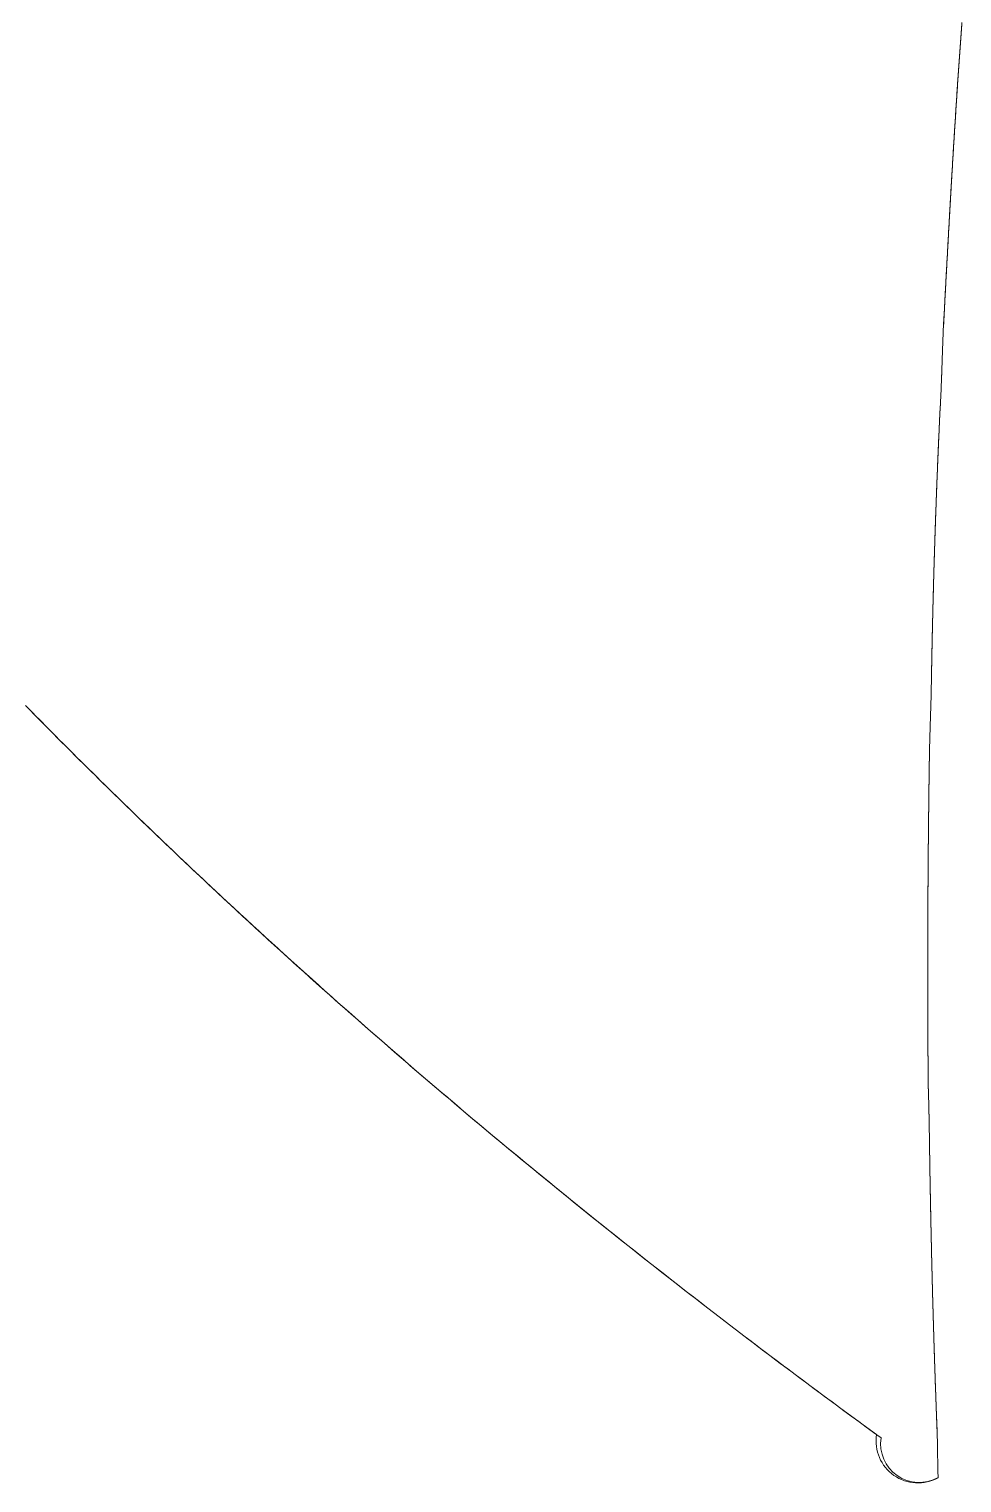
# Model space of a CAD drawing. Header units: millimetres. Extents: x 8533 to 164433, y 5768 to 115327.
# Drawn here: x 56922.01 to 56944.03, y 107684.44 to 107718.75 of the extents above; entities that cross this region are included whole.
import ezdxf

# ---------------------------------------------------------------- set-up
doc = ezdxf.new("R2010")
doc.units = ezdxf.units.MM
doc.header["$LTSCALE"] = 250
doc.layers.add('06_G-ENP_심볼', color=3, linetype='Continuous')
doc.layers.add('G-ENP', color=1, linetype='Continuous')

# ---------------------------------------------------------------- blocks, each defined once
blk = doc.blocks.new('zw$82BC')
at = {"layer": 'G-ENP', "color": 8, "lineweight": 0}
for centre, radius, start, end in [((17.65593342210089, 91.30191159815422), 2.226699173720571, 175.7188581198967, 175.8612709340537), ((17.65081642693686, 91.30228849848572), 2.221568318060702, 175.7133412096612, 175.8560848911125), ((17.80173035862795, 91.29136173764789), 2.372877305660259, 175.8612722932245, 175.9948637238347), ((17.7959065394718, 91.29177658239217), 2.367038731325136, 175.8560862500027, 175.9900089949408), ((17.96842689523091, 91.27969022044851), 2.53998194242763, 175.9948650026708, 176.1196233643884), ((17.96174005075535, 91.28015137125323), 2.533279216763197, 175.9900102752261, 176.1151003769122), ((18.16083332907739, 91.2666395260431), 2.73283047472688, 176.1196245751179, 176.2355387902044), ((18.15307748951814, 91.26715801177471), 2.725057325166773, 176.1151015893138, 176.2313479508217), ((18.37626044360202, 91.25245691926307), 2.948723936699642, 176.2313491088454, 176.3387411716503), ((18.38536247535718, 91.25186625355332), 2.957845112271173, 176.23553994708, 176.3425994761816), ((18.65075807193274, 91.23490209031672), 3.223782333276451, 176.3426005851958, 176.4407953398508), ((18.63992769009219, 91.23558540489927), 3.212930418203522, 176.3387422814566, 176.437269939257), ((18.96925926279057, 91.21509142453135), 3.542899037722783, 176.4407964081741, 176.5301166690711), ((18.95615837198154, 91.21589643139998), 3.52977343902877, 176.4372710100435, 176.5269245323026), ((19.35854038361335, 91.19148742108933), 3.932895114635741, 176.530117704664, 176.6105540517977), ((19.34237370932586, 91.19245672522919), 3.916699409500302, 176.5269255706243, 176.6076955274551), ((19.84510386956011, 91.16267024346593), 4.420311215706404, 176.6105550621699, 176.6820983160339), ((19.82465611199576, 91.1638689535427), 4.399828353587759, 176.6076965418557, 176.6795737438139), ((20.47057859824106, 91.1264096065459), 5.046836131418654, 176.682099309812, 176.7447404684749), ((20.443894235391, 91.12794249499643), 5.020107777629702, 176.679574738075, 176.7425501891239), ((21.30430480124268, 91.07899052257386), 5.881909751584158, 176.7447414482863, 176.7984716487127), ((21.26803022495109, 91.08103725864004), 5.845577480578132, 176.7425511687297, 176.7966159845338), ((22.47100051329927, 91.01373100679552), 7.05042919469618, 176.7984726213841, 176.8432830676146), ((22.41885739723848, 91.016627966859), 6.998205667524259, 176.7966169588778, 176.8417623532304), ((24.2198191796668, 90.91728220091773), 8.80190545773567, 176.8432840395494, 176.8791659974624), ((24.13856579722598, 90.92173883482872), 8.720529948362485, 176.8417633238421, 176.8779805583559), ((27.13113635911505, 90.75854935217018), 11.71754669708971, 176.8791669662633, 176.9061117067013), ((26.98734099365812, 90.76635682917771), 11.57353953255374, 176.8779815268315, 176.9052618704717), ((32.94089974473259, 90.44452565079342), 17.53579054569987, 176.9061126798278, 176.9241114552893), ((32.62028526791029, 90.46180659246266), 17.21471069141025, 176.9052628443649, 176.9235975495076), ((50.26707665258199, 89.51348654380342), 34.88696457113218, 176.9241124337271, 176.9331564722023), ((49.01867787986659, 89.58047538802322), 33.63676978726595, 176.9235985291111, 176.9329788277726), ((15.748209136467, 91.3614506080097), 0.3186706077763745, 176.6679229429084, 177.3759356910685), ((15.76321415860998, 91.36072786895966), 0.333693228998128, 176.658301185843, 177.3611698460502), ((16.35908667705668, 91.33890880407267), 0.9299569574690617, 177.8788186788357, 177.9622111027436), ((16.34948588881811, 91.3392576677823), 0.9203498338491694, 177.8752346827232, 177.9595020261403), ((16.15742706141391, 91.34637783258484), 0.7281590710378957, 177.7721540608778, 177.8788072415463), ((16.15157089223813, 91.34660039931839), 0.7222986748582224, 177.7676990146437, 177.8752232382801), ((16.02848182116499, 91.3513940478233), 0.5991162975163414, 177.6423326791559, 177.7721423351327), ((16.02454159583608, 91.3515519718199), 0.59517290951299, 177.637010533564, 177.7676872860968), ((21.36423811086947, 91.168137595426), 5.938021374478753, 178.0588410797301, 178.0718473537294), ((20.98600374012791, 91.18091555921802), 5.559571225961237, 178.0578931416474, 178.0717854848382), ((17.54334091389798, 91.29763727105149), 2.114930274882673, 178.0222630895849, 178.0588302480849), ((17.49364280176958, 91.29933814764433), 2.065203066591054, 178.0204327264428, 178.0578822981437), ((16.71898809764055, 91.32610335737496), 1.290086117637055, 177.9622223074762, 178.0222520786213), ((16.70045400629989, 91.32675345894052), 1.271540629183301, 177.9595132347782, 178.0204217075034), ((14.10974938784939, 91.41070860624524), 1.320521125377753, 357.9685721158651, 358.0268231353621), ((14.08904922375588, 91.41143191160546), 1.341233921611203, 357.9711899230053, 358.0285442102053), ((13.19203069228662, 91.44232630426285), 2.238784313692121, 358.0268128078536, 358.0612171362641), ((13.13227676971236, 91.4443663290042), 2.298573048914442, 358.028533872417, 358.0620449795533), ((8.192641087101393, 91.61156229804709), 7.241037530596082, 358.0612066275303, 358.0718580238313), ((7.532667733520512, 91.63383951383474), 7.901386756862603, 358.0620344583042, 358.0717961698591), ((14.93449772199837, 91.38019143612854), 0.495206975151414, 357.4953346808213, 357.6498688258655), ((14.93154433775324, 91.38031648544842), 0.4981630046799593, 357.5015726240132, 357.6551969903384), ((14.84188659859747, 91.38399234101968), 0.587896063266356, 357.6498596851169, 357.7801937694819), ((14.83774317179525, 91.3841574936639), 0.5920427792812659, 357.6551878232076, 357.7846152126211), ((14.70758670715396, 91.38919823729725), 0.7222968154880172, 357.7801842248718, 357.8864024367127), ((14.70135938893118, 91.38943362720431), 0.7285285800571137, 357.784605660385, 357.8899203908531), ((14.49535176744492, 91.39703113656202), 0.9346762493892584, 357.8863925693341, 357.9685822378095), ((14.48496231428329, 91.3974068311772), 0.9450724922267032, 357.8899105189246, 357.9712000481188), ((15.09451078739893, 91.37275869769331), 0.3350208024058827, 356.8857773627383, 357.1133736631439), ((15.09314130101218, 91.37283037778133), 0.3363921625114764, 356.8947615345559, 357.1214398820744), ((15.05384280277009, 91.3748093803639), 0.3757404570358408, 357.1133663246539, 357.3165368485788), ((15.05212715978372, 91.37489272670234), 0.3774581224269099, 357.1214325141989, 357.3236875617549), ((15.00220386465101, 91.37722973397382), 0.4274360858807191, 357.3165287870061, 357.4953433334838), ((14.99999340139568, 91.37732975200726), 0.429648809872086, 357.3236794849949, 357.5015812990174), ((15.64918256213021, 91.34063618985226), 0.2205807247825465, 176.7267292763484, 177.413382367889), ((15.64322053632073, 91.3409575119029), 0.2146100115070546, 176.7081772223731, 177.3807166553059), ((15.12735286661798, 91.3709718236297), 0.3021301489258404, 356.6336988205365, 356.8857838313344), ((15.12623495798023, 91.37103502026861), 0.3032498415289271, 356.6436032305596, 356.8947680482211), ((17.81430507812202, 91.23886249104908), 2.388093573064664, 177.3184026873382, 177.4298135078711), ((17.81317226397466, 91.23891448625267), 2.386959566455932, 177.3141937352804, 177.4256572385899), ((17.84462983952194, 91.23750118348119), 2.418448874286309, 177.4298116220666, 177.5398277154897), ((17.84348665152477, 91.23755144087806), 2.417304582277739, 177.4256553516585, 177.5357234857034), ((17.87523411931552, 91.23618620662444), 2.449081391417724, 177.5398258725761, 177.6484641093322), ((17.87408031926147, 91.23623472444262), 2.447926571888949, 177.5357216425614, 177.6444112954379), ((17.90612241513215, 91.23491769756072), 2.479995723590627, 177.648462308983, 177.7557391826883), ((17.90495785069756, 91.2349644694844), 2.478830220463751, 177.644409491365, 177.7517371697076), ((17.93729961897414, 91.23369579235805), 2.511196862860249, 177.7557374207431, 177.8616690493183), ((17.93612423225461, 91.23374080819991), 2.510020614598748, 177.7517354083878, 177.8577172385301), ((17.96877105814055, 91.23252062744024), 2.54269023511189, 177.8616673296702, 177.966269455855), ((17.96758440316712, 91.23256389108957), 2.541502791901539, 177.8577155175344, 177.9623672663305), ((18.00054200467532, 91.23139235891028), 2.574481209201882, 177.9662677746424, 178.0695557873918), ((17.99934412174902, 91.23143385551765), 2.573282607898285, 177.9623655846268, 178.0657026441445), ((18.03261842230167, 91.23031113688768), 2.606575844404544, 178.0695541454868, 178.1715430707582), ((18.03140900258047, 91.2303508636312), 2.605365772551431, 178.0657010037519, 178.1677384167837), ((18.06500660301897, 91.22927712112516), 2.638980526763254, 178.1715414672157, 178.272245974951), ((18.06378525412602, 91.22931507665032), 2.637758588403074, 178.167736813831, 178.2684892693719), ((18.09771281349994, 91.2282904933528), 2.671701615351219, 178.2722444088125, 178.3716788335325), ((18.0964794270957, 91.22832666640414), 2.670467698769817, 178.2684877032565, 178.3679695431275), ((18.13074427757557, 91.22735142835688), 2.704746425262068, 178.3716773021299, 178.4698556265679), ((18.12949867033855, 91.22738580951795), 2.703500343774496, 178.3679680127277, 178.466193229349), ((18.16410855546265, 91.22646011677381), 2.73812260651852, 178.4698541336075, 178.5667899975706), ((18.16285015931324, 91.22649270624095), 2.736863788595008, 178.4661917370685, 178.5631739930371), ((18.19781303915427, 91.2256167785913), 2.771837639370283, 178.5667885413208, 178.6624952682227), ((18.19654189638369, 91.2256475594105), 2.77056612412201, 178.5631725381546, 178.6589251570632), ((18.23186638122623, 91.224821628038), 2.80590026361839, 178.662493846778, 178.7569844200929), ((18.23058179643836, 91.22485060054277), 2.804615352294948, 178.6589237356267, 178.7534597261081), ((18.26627744432831, 91.22407490395926), 2.840319427766623, 178.7569830336893, 178.8502701120499), ((18.2649792377908, 91.22410205488296), 2.83902093748392, 178.7534583369919, 178.8467903641301), ((18.30105537105671, 91.22337686874647), 2.875104358996727, 178.8502687620843, 178.9423646916775), ((18.29974341491778, 91.22340218343044), 2.873792158793442, 178.8467890136236, 178.938929427996), ((18.33621030408644, 91.22272779552475), 2.910265283506211, 178.9423633744546, 179.0332801787438), ((18.33488396122068, 91.22275126830084), 2.908938733092674, 178.9389281126248, 179.0298889577306), ((14.9925412719037, 91.27781918911484), 0.4338593429900364, 358.7942888747667, 359.2088735615034), ((14.9645129435669, 91.27836408208509), 0.4618930596895651, 358.8048236255431, 359.2107863866017), ((16.40575259430121, 92.48966017255765), 1.748914724146577, 224.4318867335112, 225.7284259471952), ((14.57427429617083, 91.29098284049957), 0.8523243589758582, 358.2150771645179, 358.2866474509214), ((14.58281364012602, 91.29072226929168), 0.8437810409455909, 358.2174152523089, 358.2897090814527), ((14.75530198449543, 91.28556783905753), 0.671215700483825, 358.2866474387923, 358.3774955959948), ((14.76061115011647, 91.28541339945559), 0.6659042896323066, 358.2897091111589, 358.3812807887315), ((14.87288201889534, 91.2822373010377), 0.5535885056139166, 358.3774967468959, 358.4876176770147), ((14.87649717299873, 91.28213850709648), 0.5499720024150263, 358.3812819774386, 358.4921260703724), ((14.9553408286928, 91.28006018898708), 0.4711009603110382, 358.4876200405641, 358.6169980855327), ((14.95795820705105, 91.2799941527133), 0.4684827495985275, 358.4921284610069, 358.622228865993), ((16.40771701927197, 92.49163166144263), 1.75169778076621, 224.4811817303267, 225.7764041793138), ((26.76589291374826, 90.88821757252305), 11.34594447478481, 178.1159417603385, 178.1213307192753), ((28.51374624946938, 90.83080133955997), 13.09474060499793, 178.1161128674184, 178.1207820027487), ((11.00364102605745, 91.40671524651412), 4.424833071327121, 358.1159373531856, 358.1297457072446), ((11.22328369996514, 91.3995176038128), 4.205072497028177, 358.1161084933513, 358.1306381218988), ((13.57901463394326, 91.32261989321762), 1.848086819046667, 358.1297423748993, 358.1627828306228), ((13.618576212539, 91.32133990798621), 1.808504539945188, 358.1306348200509, 358.1643976899828), ((14.25980275447155, 91.30078265052163), 1.166948558323539, 358.1627805769861, 358.2150783073447), ((14.27573215051667, 91.30027924189756), 1.151011210339908, 358.1643954758845, 358.2174163568467), ((16.17728125212706, 91.23404117670282), 0.7516861395253074, 178.2522182120179, 178.3338574407001), ((16.18384503841033, 91.23384539326491), 0.7582528445062724, 178.2495224037932, 178.3304513238017), ((16.40357801659935, 91.22713580716174), 0.9780882369959888, 178.1895330265929, 178.2522095854572), ((16.41479375849185, 91.22678719641061), 0.9893093948355801, 178.1875504789776, 178.2495138146315), ((16.82865255804377, 91.21369938533235), 1.403375085153533, 178.1458845569391, 178.1895254729714), ((16.85199294205655, 91.21295237970031), 1.426727419456201, 178.1446178124766, 178.1875429529323), ((17.91804165594296, 91.17843370352), 2.493334843555222, 178.1213361725546, 178.1458780538333), ((17.99306156001627, 91.1759884819246), 2.568394586642502, 178.120787428994, 178.1446113470154), ((15.8196631161406, 91.24368290657179), 0.3939371821455648, 178.6917216730938, 178.8482867667023), ((15.82139777195302, 91.24364557259122), 0.3956722391334851, 178.6862056245074, 178.842075763955), ((15.87204873834447, 91.24248643566631), 0.4463364660749425, 178.5537162534089, 178.6917085796644), ((15.87429897609572, 91.2424322312009), 0.4485873560384643, 178.548899593889, 178.6861925807496), ((15.94125806675028, 91.24073894658522), 0.5155678524285663, 178.4343972816498, 178.5537043148292), ((15.94429014129754, 91.2406591146505), 0.5186009772032296, 178.4302840533498, 178.5488877087245), ((16.0368431648367, 91.23812632566552), 0.6111886491427965, 178.3338671580781, 178.4343864762381), ((16.04114384749995, 91.23800486185519), 0.6154910461630051, 178.3304609983891, 178.4302732906929), ((20.05599629486109, 91.18045713960322), 4.630741517373246, 179.1699206229842, 179.2374019807578), ((20.05897579716232, 91.18041565986925), 4.633721308222772, 179.1674096264342, 179.2348489405823), ((16.60169513783588, 91.23137344577452), 1.17606555771191, 179.0670222555744, 179.2122137218094), ((16.50427229143766, 91.2328872346223), 1.078630951968982, 179.0610079385992, 179.2105889982707), ((15.77866696098796, 91.24450717693145), 0.3529327414236484, 178.848301038637, 179.0233158021497), ((15.7800435945049, 91.24448152539719), 0.3543096133766083, 178.8420899945665, 179.0164146293048), ((19.97772358320181, 91.18149895074498), 4.552461872758942, 179.2374013748936, 179.3060058087732), ((19.98062325192213, 91.18146202560166), 4.555361776404006, 179.2348483354409, 179.3034105157327), ((16.45798748850332, 92.54323019065072), 1.823736051065953, 225.7282017707118, 226.9906054663771), ((16.45994295514079, 92.54528230560953), 1.82657060593035, 225.7761803351524, 227.0373405861351), ((19.90153828069295, 91.18242174079262), 4.476270981834594, 179.3060051904238, 179.3757382319727), ((19.90436092323013, 91.18238920344311), 4.479093811725059, 179.3034098958733, 179.373100478953), ((19.82735056877955, 91.183230030615), 4.402078866812991, 179.3757375983457, 179.4466049131983), ((19.83010005983182, 91.18320170949175), 4.404828503547318, 179.3730998455661, 179.4439244827162), ((19.7577567489728, 91.18390379960812), 4.332481785884509, 179.443923834935, 179.5158882968574), ((19.75507771117948, 91.1839280555422), 4.329802638463147, 179.4466042652251, 179.5186116229709), ((19.68463988872095, 91.18451982571895), 4.259362330225328, 179.5186109624849, 179.5917642666752), ((19.68725148228425, 91.18449948793909), 4.261974002800607, 179.5158876376213, 179.588997821221), ((19.61596277343183, 91.18500911299617), 4.190683472004946, 179.5917635911436, 179.6660688627863), ((19.61850943538748, 91.18499255719308), 4.193230187596322, 179.5889971467214, 179.6632590720862), ((16.50991614682955, 92.59888809697378), 1.89985692890481, 226.990390306054, 228.2205723501419), ((16.51185742766371, 92.60101608604583), 1.902737309221242, 227.0371257692657, 228.2661345902901), ((19.54897568933281, 91.1853994817618), 4.123695250474043, 179.6660681731927, 179.7415315594363), ((19.55146033029469, 91.18538657564773), 4.126179924775914, 179.6632583830031, 179.7386781866782), ((19.48603727228023, 91.18568491776892), 4.060756186515456, 179.7386774857564, 179.8152614294995), ((19.48361263057048, 91.18569429501576), 4.058331526852998, 179.741530857855, 179.8181586175189), ((19.419809590475, 91.18589673957547), 3.99452816558387, 179.8181579032652, 179.8959564369734), ((19.42217676135859, 91.18589077373377), 3.996895343803659, 179.8152607133461, 179.8930151890128), ((19.35750746205419, 91.18600982414762), 3.932225934533334, 179.8959557061314, 179.974931528206), ((19.35981945324421, 91.18600715957785), 3.934537927076159, 179.8930144583284, 179.9719459733741), ((19.29890850631132, 91.18603693342982), 3.873626972866421, 179.9719452295224, 180.0520604197535), ((19.29664971485035, 91.18603640078385), 3.871368181526448, 179.9749307838377, 180.0550905330964), ((16.56140246342939, 92.6565033705694), 1.977125036814852, 228.2203664164897, 229.4201575693432), ((16.56332458232289, 92.65870218511111), 1.980045484633562, 228.2659290052643, 229.464614022888), ((19.23939020208009, 91.18598280319475), 3.814108644020224, 180.0520596632817, 180.1333652900465), ((19.23718272867309, 91.18597917218915), 3.811901167811977, 180.0550897754787, 180.1364402163192), ((19.18121355322894, 91.18584733675982), 3.755931837450065, 180.1333645191817, 180.2158674705079), ((19.17905543107697, 91.1858407010796), 3.75377370528295, 180.1364394453353, 180.2189874727797), ((19.12433022105706, 91.1856329715589), 3.699048101361403, 180.2158666859461, 180.2995739757271), ((19.12221975757633, 91.18562342045107), 3.696937616455966, 180.2189866878437, 180.3027393189145), ((19.06869426070109, 91.18534202269501), 3.643411380250473, 180.2995731786174, 180.3844919477847), ((19.06662967528213, 91.18532964017407), 3.641346757888042, 180.3027385198522, 180.3877029025898), ((19.0142618117335, 91.18497668911215), 3.588977705294318, 180.3844911342236, 180.4706286558751), ((19.01224166011134, 91.18496155657635), 3.586957497185694, 180.3877020875809, 180.4738854963346), ((16.61231732094048, 92.71593822326975), 2.05538629404357, 229.4199609259404, 230.5911084500245), ((16.61421557387821, 92.71820256601012), 2.058341003667248, 229.4644177276062, 230.6345230777191), ((15.57111320070449, 91.15543242484074), 0.1457080349194075, 179.9745731804759, 181.4091527381733), ((15.56562967852535, 91.15531181180808), 0.1402228305575286, 180.0070068137406, 181.4333341304717), ((14.89383359748884, 91.13417105449906), 0.5319094838542724, 1.775532770474069, 1.904589411820899), ((14.89248289845416, 91.13412771816866), 0.5332608776350255, 1.770851701742696, 1.899594668217933), ((14.85583035715452, 91.13299284078454), 0.5699309838699327, 1.654779857584071, 1.775548671752337), ((14.85431733968802, 91.13294759387509), 0.5714446774624523, 1.650407076860215, 1.770867562612196), ((14.81309410004179, 91.1317580596214), 0.6126850755631023, 1.542176452454558, 1.654794511876277), ((14.8113854541191, 91.13171044045532), 0.6143943846449041, 1.538107026740485, 1.650421684242391), ((14.76461774847822, 91.13045279708416), 0.6611789965344553, 1.437596520217653, 1.542189889856587), ((14.76267025287912, 91.13040221000063), 0.6631271487646309, 1.433825937393269, 1.538120421719982), ((14.70908348452635, 91.1290589524977), 0.7167307496605624, 1.340924717647318, 1.43760878006039), ((14.70684004630216, 91.12900461502022), 0.7189748455670817, 1.337448852629321, 1.433838146486576), ((14.64473279837138, 91.1275524914152), 0.7810990666619758, 1.252056114418803, 1.340935825340203), ((14.64211686795552, 91.12749336332519), 0.7837156649698602, 1.248871202436585, 1.337459921545777), ((14.56916700187539, 91.12590077740424), 0.8566829125500137, 1.170895873865222, 1.252066105451738), ((14.56607163263023, 91.1258353999063), 0.8597789718817649, 1.167998591545254, 1.248881154699531), ((14.47902479967372, 91.12405822864673), 0.9468439440640309, 1.097359113902133, 1.170904784848265), ((14.47529947400837, 91.12398456789384), 0.950569997649686, 1.094746439256614, 1.168007448300189), ((14.36944799945839, 91.12195915460995), 1.056440847566032, 1.031370644925238, 1.097366948120149), ((14.36487083898579, 91.12187421461192), 1.061018795850031, 1.029039936484221, 1.094754230101175), ((14.23314551481054, 91.11950519294521), 1.192765420732474, 0.9728647642439339, 1.031377417307546), ((14.22737593414293, 91.11940438101368), 1.198535881827524, 0.9708137551201228, 1.029046675373876), ((14.05864931318315, 91.11654187924461), 1.367286782205668, 0.9217851837451613, 0.9728705016880745), ((14.05113844487444, 91.11641780862726), 1.3747986749469, 0.9200119303749056, 0.9708194561509096), ((13.82682934183067, 91.11281186294383), 1.599136759862462, 0.8780848191809876, 0.9217898972180134), ((13.81662999637099, 91.11265179567823), 1.609337361037299, 0.8765877428015287, 0.920016610325084), ((13.50320800981241, 91.10785170063139), 1.922796101991549, 0.8417257582385864, 0.8780885309760624), ((13.48853841122049, 91.10763169415247), 1.937467350014091, 0.8405036061798401, 0.8765914205776785), ((13.01871427283255, 91.10073343252174), 2.407342127580025, 0.8126791419425731, 0.8417284668527676), ((12.99578161815215, 91.10040253919738), 2.430277169109017, 0.8117310053312656, 0.8405062786302486), ((12.21177743240516, 91.08928703667772), 3.214360147463499, 0.7909250993256978, 0.8126808380335465), ((12.17087688757205, 91.08871492448753), 3.25526469317892, 0.7902504107220033, 0.8117326781586511), ((10.59555677822398, 91.06697485109424), 4.830734805959356, 0.776452735280357, 0.790925799147784), ((10.5026691501712, 91.0657046997934), 4.92363111742886, 0.7760512617751398, 0.7902510829441174), ((5.709982010171089, 91.00076321393419), 9.716758219240294, 0.7692601431261729, 0.7764524510225468), ((5.326323781753345, 90.99558868381735), 10.10045134116051, 0.7691319905556993, 0.7760509413039426), ((16.22708585602614, 91.14248635258394), 0.8013006280488468, 180.8057758978721, 180.9953263744388), ((16.25427597795631, 91.14289027586068), 0.828493773018744, 180.8104285391611, 181.0023133651548), ((16.66253910323816, 92.77704888312894), 2.1344858523144, 230.5909210437056, 231.7350893276098), ((16.66440907913342, 92.77937326012761), 2.137469012246604, 230.6343360157595, 231.7775229982216), ((19.75735541137057, 91.20109158679617), 4.332056401384583, 180.9592539565836, 181.0189714242411), ((19.75202921816999, 91.20099952584462), 4.326729412867657, 180.9614601786298, 181.0212507574988), ((19.6197415830152, 91.1986439418394), 4.194420807440189, 181.0189713332836, 181.0806371004484), ((19.61474495403333, 91.19855227964035), 4.189423338007384, 181.0212506689874, 181.0829895745402), ((19.49051533581486, 91.19620635223657), 4.065171572206233, 181.0806370123044, 181.1442518856811), ((19.48581852335384, 91.1961150503214), 4.060473872655613, 181.0829894901622, 181.1466775314103), ((19.36893635390983, 91.19377797426773), 3.943568340914303, 181.1442518016833, 181.2098165486665), ((19.36451307275657, 91.19368699836878), 3.939144124527184, 181.146677450035, 181.2123153967188), ((19.254348504639, 91.1913580546011), 3.828954941995621, 181.2098164701635, 181.2773318281116), ((19.25017597215283, 91.19126738537767), 3.824781424744926, 181.2123153194271, 181.27990390197), ((19.14616958001012, 91.18894594756051), 3.720749128869728, 181.2773317547962, 181.3467984146903), ((19.14222686923172, 91.18885555445951), 3.716805382264069, 181.279903829869, 181.3494437439665), ((16.71195413681774, 92.8396868860392), 2.214269089316165, 231.7349110156161, 232.8536829749669), ((19.04387974514118, 91.18654106880359), 3.618431028030498, 181.346798349251, 181.4182169675097), ((19.04014865888236, 91.18645093538004), 3.614698853476431, 181.3494436758008, 181.4209355731458), ((16.71379172799369, 92.84206564958424), 2.217274912144438, 231.777345024074, 232.8951935327793), ((18.9470144409748, 91.18414291137702), 3.521536042039006, 181.4182169056013, 181.491588094385), ((18.94347866253374, 91.1840530235628), 3.517999121444037, 181.4209355100159, 181.4943799980626), ((18.85515720594096, 91.18175103695069), 3.42964767122237, 181.4915880387546, 181.566912356761), ((18.8518017407812, 91.1816613738643), 3.426291008551632, 181.4943799391783, 181.5697775789927), ((18.76793260828954, 91.1793650399984), 3.342390445636754, 181.5669123051642, 181.6441902715838), ((18.76474466152531, 91.17927560263342), 3.339201244784989, 181.5697775290383, 181.64712882576), ((18.68500295150655, 91.1769845902781), 3.25942663114497, 181.644190226559, 181.723422295352), ((18.68196968091071, 91.17689534414217), 3.256392048156606, 181.6471287835381, 181.7264342075777), ((18.60606182813201, 91.17460937077897), 3.180449782465729, 181.7234222592616, 181.8046088399926), ((16.76045704142548, 92.9037003417136), 2.294582564015932, 232.8535135467496, 233.9483926185184), ((18.60317282984938, 91.17452031958743), 3.177559412282825, 181.726434170443, 181.8076941173122), ((16.76225845763942, 92.9061277402692), 2.297605325445491, 232.8950244332349, 233.9890349672761), ((18.53083170834886, 91.17223910989912), 3.105182332268315, 181.8046088093584, 181.8877502579499), ((18.52807690058195, 91.17215023884614), 3.102426091610396, 181.8076940872426, 181.8909089152053), ((18.45906103961995, 91.1698735915682), 3.033372691085691, 181.8877502340899, 181.9728468317314), ((18.45643141928709, 91.16978489251136), 3.030741575477158, 181.8909088900912, 181.976078877984), ((18.3905197753718, 91.16751259869164), 2.964790775159606, 181.9728468162201, 182.0598987924161), ((18.38800728803848, 91.16742407007013), 2.962276728878842, 181.9760788628592, 182.0632042331869), ((18.32499832199791, 91.16515595441257), 2.899226954156843, 182.0598987829094, 182.1489063019994), ((18.3225953716538, 91.16506758713507), 2.896822379772532, 182.0632042261999, 182.1522851432536), ((18.26230528554949, 91.16280351801646), 2.836489797892583, 182.1489062980493, 182.2398694467169), ((18.26000498941853, 91.16271530654927), 2.834187811263451, 182.1522851430717, 182.2433216911733), ((15.11921107783924, 91.03866129342782), 0.3090571856277715, 1.941453345121837, 2.463334938492327), ((15.1404679205274, 91.03941888312545), 0.2877867711595006, 1.928269266545375, 2.460890568564274), ((15.18412782622092, 91.04182204386473), 0.2440725075375205, 1.533285957486159, 1.716171421429262), ((15.18293234479741, 91.04178820568814), 0.2452684672563964, 1.526877207335307, 1.708884949665641), ((15.42235456990103, 91.04664162551609), 0.01243958018482051, 171.1304583309157, 298.879302141373), ((15.42278106643671, 91.04584424678205), 0.01150916464281471, 171.3033234316685, 299.0044102853967), ((15.14800153237566, 91.04085491663812), 0.2802117444145397, 1.373698657097138, 1.533311438395464), ((15.14644797169218, 91.04081557732843), 0.2817658025946129, 1.368158942210607, 1.526902578884364), ((15.10011749075285, 91.03970651975732), 0.3281095549857445, 1.237164711319399, 1.373721338681425), ((15.09801400702186, 91.03965867853071), 0.3302135821980662, 1.232486357040375, 1.368181523692467), ((15.03351208679136, 91.03826797564756), 0.3947304919801745, 1.123492695970667, 1.237184573473976), ((15.0304998819865, 91.03820602449025), 0.3977433332937624, 1.119669053649867, 1.232506141242238), ((14.93436096042889, 91.03632336003602), 0.493900686034638, 1.032516533415265, 1.123509744071933), ((14.92968490937433, 91.03623550892576), 0.4985775617796901, 1.029541848694883, 1.119685996827404), ((14.77077188862155, 91.03337486953791), 0.6575163271298723, 0.9640954753111016, 1.032530756542838), ((14.76253207456388, 91.03323146953079), 0.6657573884270942, 0.9619649356603445, 1.029555990056836), ((14.44894775550672, 91.02795894461508), 0.9793860288693291, 0.9181140843008115, 0.9641068722300823), ((14.43068484298051, 91.02765921460838), 0.997651400326107, 0.9168238967175204, 0.9619762508681678), ((13.52139687171167, 91.01309420501161), 1.907056014646789, 0.8944822247488144, 0.9181226913205119), ((13.45130453588082, 91.01198593563231), 1.977157111186612, 0.8940294639063734, 0.9168324034786745), ((-17.91059805081549, 90.52234532330607), 33.34288174381555, 0.8931350201974667, 0.8944880610996739), ((-71.74944134313044, 89.6824174979696), 87.18827640069182, 0.8935177541832201, 0.8940352006653458), ((17.58816589378701, 91.07575020472655), 2.160195567276684, 180.8931380506057, 180.9140326630206), ((17.5052405603159, 91.0744417524756), 2.077259912100937, 180.8935207034819, 180.9152498654849), ((16.47501614031246, 91.05799075892992), 1.04690415368567, 180.9140329150319, 180.9571602649053), ((16.45515476694733, 91.0576661285977), 1.027040127964783, 180.9152500510442, 180.9592118721779), ((16.11893068926157, 91.0520415551772), 0.6907690087260863, 180.9571577864455, 181.0225277863493), ((16.11021654927255, 91.05189080791251), 0.6820535654124814, 180.9592093035557, 181.0254146738629), ((15.9433527872376, 91.04890772877559), 0.5151631416627507, 181.0225225842331, 181.1101697783357), ((15.93847679810251, 91.04881682991015), 0.5102863058060628, 181.0254093824679, 181.1138936913969), ((15.83864820616914, 91.04687865008572), 0.4104389015984541, 181.1101618987543, 181.2201450737977), ((15.83553326572162, 91.04681518422382), 0.4073233151516156, 181.1138857142381, 181.2247087155065), ((15.76901994245044, 91.04539559119888), 0.3407948453399467, 181.2201345505938, 181.3525367001268), ((15.76685674876701, 91.04534692355259), 0.3386311047460329, 181.2246980906004, 181.3579436295669), ((15.71930684943614, 91.04422176820884), 0.2910678961326935, 181.3525235523057, 181.5074513400488), ((15.7177155185865, 91.0441819624989), 0.2894760679958939, 181.3579303896181, 181.5137060273681), ((15.68198665555771, 91.04323957809515), 0.2537347798881583, 181.5074356308425, 181.6850191373809), ((15.68076560966865, 91.04320548029085), 0.2525132584904394, 181.513690219873, 181.6921269141425)]:
    blk.add_arc(centre, radius, start, end, dxfattribs=at)

msp = doc.modelspace()

# ---------------------------------------------------------------- block references
at = {"layer": '06_G-ENP_심볼', "color": 0, "xscale": 79.36842069133647, "yscale": 79.36842069133647, "zscale": 79.36842069133647}
msp.add_blockref('zw$82BC', (55718.94609826999, 100459.2019182342, -0.3242994333755119), dxfattribs=at)

doc.saveas('drawing.dxf')
